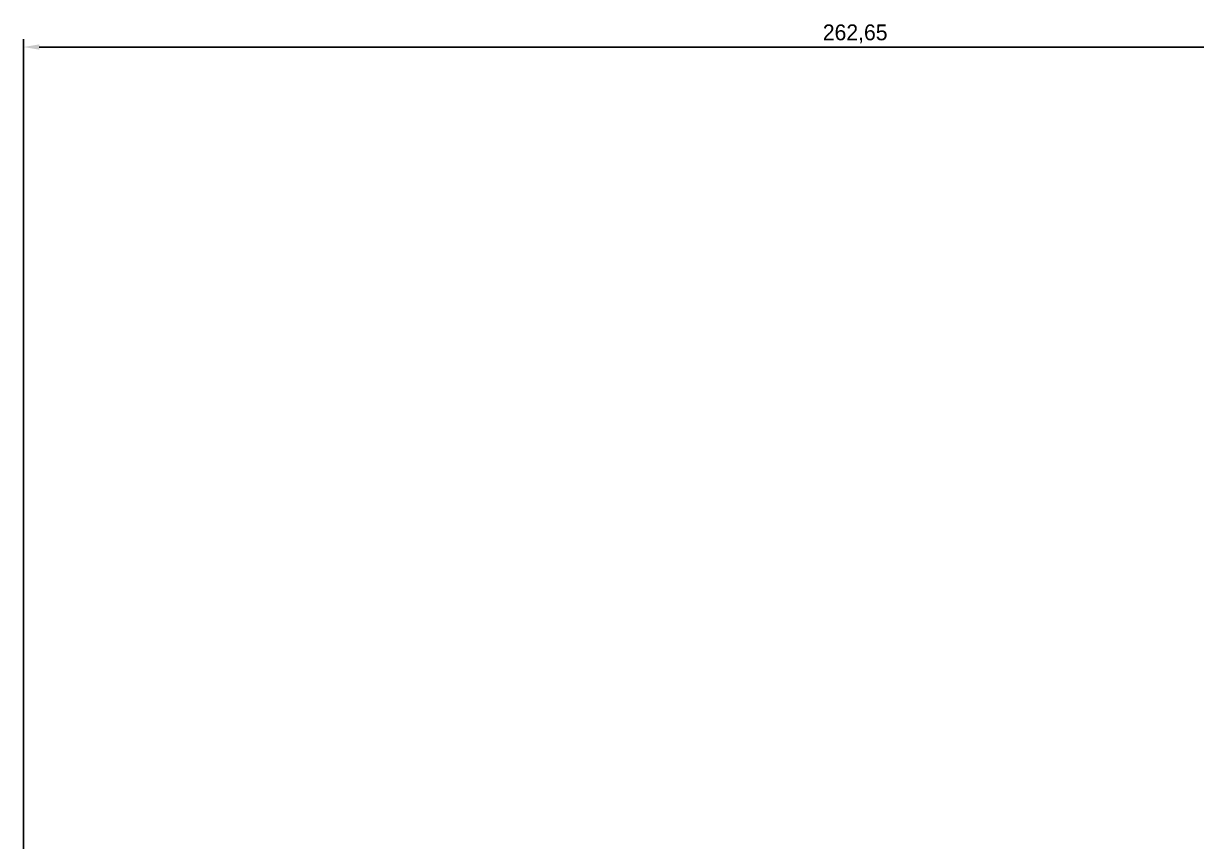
# Model space of a CAD drawing. Extents: x -20 to 1437, y -5898 to 436.
# Drawn here: x 752.1 to 937.3, y 307.3 to 436.5 of the extents above; entities that cross this region are included whole.
import ezdxf

# ---------------------------------------------------------------- set-up
doc = ezdxf.new("R2010")
doc.units = 0
doc.layers.add('SYMS', color=7, linetype='Continuous')
doc.dimstyles.new('ISO-25', dxfattribs={"dimtxt": 2.5, "dimasz": 2.5, "dimexe": 1.25, "dimexo": 0.625, "dimtad": 1, "dimtxsty": 'Standard', "dimcen": 2.5, "dimadec": 0, "dimazin": 0, "dimtfac": 1, "dimtmove": 0, "dimatfit": 3, "dimfxl": 1, "dimarcsym": 0})

# ---------------------------------------------------------------- blocks, each defined once
blk = doc.blocks.new('*D43')
at = {"layer": 'Defpoints', "color": 0, "transparency": 16777216}
for p in [(1014.7, 432.77), (752.05, 274.44), (1014.7, -31.65)]:
    blk.add_point(p, dxfattribs=at)
at = {"layer": 'SYMS', "color": 0, "lineweight": -2, "transparency": 16777216}
for p, q in [((752.05, 275.06), (752.05, 434.02)), ((1014.7, -31.03), (1014.7, 434.02)), ((754.55, 432.77), (1012.2, 432.77))]:
    blk.add_line(p, q, dxfattribs=at)
at = {"layer": 'SYMS', "color": 0, "transparency": 16777216}
for points in [[(754.55, 433.18), (754.55, 432.35), (752.05, 432.77)], [(1012.2, 433.18), (1012.2, 432.35), (1014.7, 432.77)]]:
    blk.add_solid(points, dxfattribs=at)
at = {"layer": 'SYMS', "color": 0, "transparency": 16777216, "insert": (883.38, 434.85), "char_height": 2.5, "attachment_point": 5}
blk.add_mtext('262,65', dxfattribs=at)

msp = doc.modelspace()

# ---------------------------------------------------------------- dimensions: what is measured, and where the dimension line sits
at = {"layer": 'SYMS'}
dim = msp.add_linear_dim(base=(1014.705, 432.767), p1=(752.055, 274.435), p2=(1014.705, -31.651), dimstyle='ISO-25', dxfattribs=at)
dim.commit()
dim.dimension.update_dxf_attribs({"geometry": '*D43', "text_midpoint": (883.38, 434.85)})

doc.saveas('drawing.dxf')
